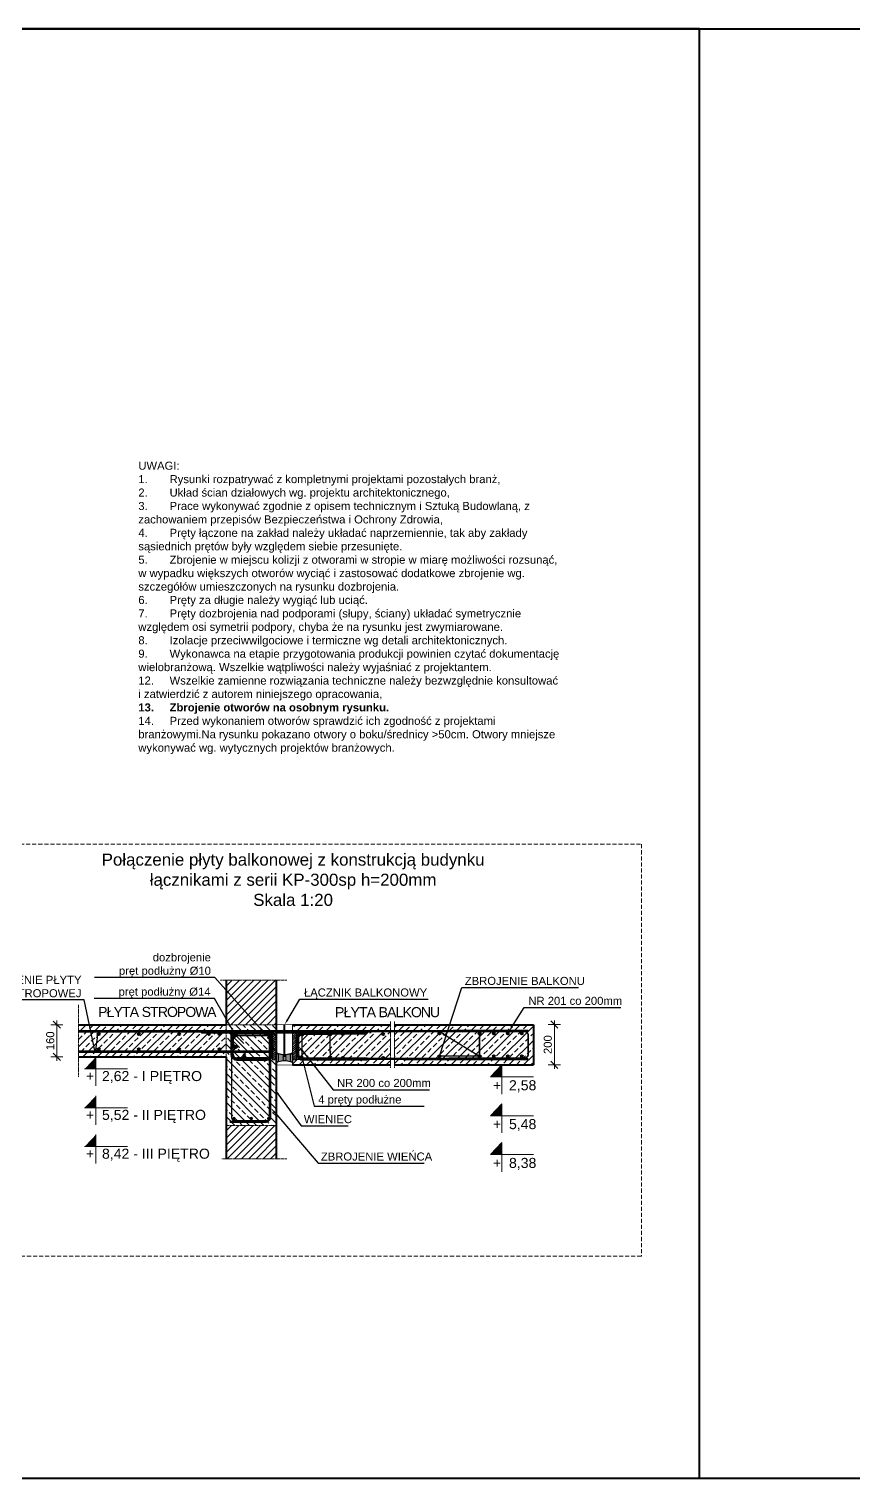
# Model space of a CAD drawing. Header units: millimetres. Extents: x 647 to 146539, y -131215 to 59.
# Drawn here: x 71259 to 81487, y -33172 to -15183 of the extents above; entities that cross this region are included whole.
import ezdxf
from ezdxf import colors
from ezdxf.entities.mleader import LeaderData, LeaderLine
from ezdxf.math import Vec2, Vec3

# ---------------------------------------------------------------- set-up
doc = ezdxf.new("R2010")
doc.units = ezdxf.units.MM
for name, pattern in [('ACANSTGL', [0.11811023622, 0.07874015748, -0.03937007874]), ('DASHED', [0.75, 0.5, -0.25]), ('DASHED2', [0.375, 0.25, -0.125])]:
    doc.linetypes.add(name, pattern=pattern)
doc.layers.get('Defpoints').update_dxf_attribs({"color": 2, "lineweight": 50})
for name, color, linetype, lineweight in [('e-cad_prety_widok', 1, 'Continuous', 40), ('G-Bloki', 221, 'Continuous', 5), ('G-Cienka', 4, 'Continuous', 9), ('G-Elementy konstrukcyjne', 1, 'Continuous', 40), ('G-Kreskowanie', 9, 'Continuous', 5), ('G-Opisy', 2, 'Continuous', 18), ('G-Przerywana', 8, 'DASHED', 15), ('G-Wymiary', 4, 'Continuous', 9)]:
    doc.layers.add(name, color=color, linetype=linetype, lineweight=lineweight)
doc.layers.add('G-Prety', color=1, linetype='Continuous')
doc.styles.add('Arial-GG', font='arial.ttf')
doc.styles.get("Standard").update_dxf_attribs({"font": 'arial.ttf'})
doc.dimstyles.new('W-1 do 50-20-GG mm', dxfattribs={"dimscale": 50, "dimtxt": 2, "dimasz": 1.8, "dimexe": 1.5, "dimexo": 0, "dimgap": 0.6, "dimtad": 1, "dimdec": 1, "dimlfac": 0.4, "dimrnd": 1, "dimtxsty": 'Arial-GG', "dimblk": 'OBLIQUE', "dimcen": 0, "dimdle": 1, "dimclrd": 4, "dimclre": 4, "dimclrt": 7, "dimadec": 1, "dimazin": 0, "dimtfac": 1, "dimtdec": 1, "dimtix": 1, "dimtmove": 0, "dimatfit": 2, "dimfxl": 1.5, "dimfxlon": 1, "dimlwd": -1, "dimlwe": -1, "dimarcsym": 0})
pattern_1 = [(45, (-2638995.118563291, -452853.74321623), (-89.80256121069152, 89.80256121069154), []), (45, (-2638905.316002231, -452853.74321623), (-89.80256121069152, 89.80256121069154), [63.5, -31.75])]
pattern_2 = [(45, (75596.8102732277, -31872.56408577399), (-8.838834764831843, 8.838834764831844), [])]

# ---------------------------------------------------------------- blocks, each defined once
blk = doc.blocks.new('wkladka stalowa')
h = blk.add_hatch()
h.set_pattern_fill('DOTS', color=256, scale=1.5, style=0)
h.set_pattern_definition([(0, (-1041.12400830874, 2574.682249581525), (1.190625, 2.38125), [0, -2.38125])])
h.paths.add_polyline_path([(0.9999908777226665, 42.00000444438592), (10.99999087772267, 42.00000444438592), (34.99999087772267, 36.50000444438592), (46.99999087772267, 36.50000444438592), (70.99999087772267, 42.00000444438592), (80.99999087772267, 42.00000444438592), (80.99999087772267, 2.000004444385922), (70.99999087772267, 2.000004444385922), (46.99999087772267, 7.500004444385922), (34.99999087772358, 7.500004444385922), (10.99999087772267, 2.000004444385922), (0.9999908777226665, 2.000004444385922)])
for p, q in [((10.99999087772267, 42.00000444438592), (10.99999087772267, 2.000004444385922)), ((34.99999087772267, 36.50000444438592), (34.99999087772267, 7.500004444385922)), ((46.99999087772267, 36.50000444438592), (46.99999087772267, 7.500004444385922)), ((70.99999087772267, 42.00000444438592), (70.99999087772267, 2.000004444385922))]:
    blk.add_line(p, q)
for points in [[(7.999990877722666, 1.000004444385922), (7.999990877722666, 4.444385922397487e-06), (-9.122277333517559e-06, 4.444385922397487e-06), (-9.122277333517559e-06, 44.00000444438592), (7.999990877722666, 44.00000444438592), (7.999990877722666, 43.00000444438592)], [(0.9999908777226665, 42.00000444438592), (0.9999908777226665, 43.00000444438592), (11.11310806035726, 43.00000444438592), (35.11310806035726, 37.50000444438592), (46.88687369508807, 37.50000444438592), (70.88687369508807, 43.00000444438592), (80.99999087772267, 43.00000444438592), (80.99999087772267, 42.00000444438592)], [(0.9999908777226665, 42.00000444438592), (10.99999087772267, 42.00000444438592), (34.99999087772267, 36.50000444438592), (46.99999087772267, 36.50000444438592), (70.99999087772267, 42.00000444438592), (80.99999087772267, 42.00000444438592), (80.99999087772267, 2.000004444385922), (70.99999087772267, 2.000004444385922), (46.99999087772267, 7.500004444385922), (34.99999087772358, 7.500004444385922), (10.99999087772267, 2.000004444385922), (0.9999908777226665, 2.000004444385922), (0.9999908777226665, 42.00000444438592)], [(80.99999087772267, 2.000004444385922), (80.99999087772267, 1.000004444385922), (70.88687369508807, 1.000004444385922), (46.88687369508807, 6.500004444385922), (35.11310806035817, 6.500004444385922), (11.11310806035726, 1.000004444385922), (0.9999908777226665, 1.000004444385922), (0.9999908777226665, 2.000004444385922)], [(73.99999087772267, 1.000004444385922), (73.99999087772267, 4.444385922397487e-06), (81.99999087772267, 4.444385922397487e-06), (81.99999087772267, 44.00000444438592), (73.99999087772267, 44.00000444438592), (73.99999087772267, 43.00000444438592)], [(81.99999087772267, 43.00000444438592), (81.99999087772267, 1.000004444385922)]]:
    blk.add_lwpolyline(points)
blk = doc.blocks.new('_Oblique')
at = {"color": 0, "linetype": 'ByBlock', "lineweight": -2}
blk.add_line((-0.5, -0.5), (0.5, 0.5), dxfattribs=at)
blk = doc.blocks.new('*D679')
at = {"layer": 'Defpoints', "color": 0, "ltscale": 2, "transparency": 16777216}
for p in [(71604.67406380312, -27544.09103547838), (71813.90697410512, -27544.09103547838, 0.1378675056707574), (71813.90697115655, -27944.09103547838, 0.1378675056707574)]:
    blk.add_point(p, dxfattribs=at)
at = {"layer": 'G-Wymiary', "color": 4, "ltscale": 2, "transparency": 16777216}
for p, q in [((71604.67406380312, -27994.09103547838), (71604.67406380312, -27494.09103547838)), ((71679.67404615752, -27544.09103547838), (71529.67406380312, -27544.09103547838)), ((71679.67404615752, -27944.09103547838), (71529.67406380312, -27944.09103547838))]:
    blk.add_line(p, q, dxfattribs=at)
at = {"layer": 'G-Wymiary', "color": 4, "ltscale": 2, "transparency": 16777216, "xscale": 90, "yscale": 90, "zscale": 90}
for p, rotation in [((71604.67406380312, -27544.09103547838), 90), ((71604.67406380312, -27944.09103547838), 270)]:
    blk.add_blockref('_Oblique', p, dxfattribs=dict(at, rotation=rotation))
at = {"layer": 'G-Wymiary', "color": 7, "ltscale": 2, "transparency": 16777216, "insert": (71523.61676503095, -27744.09103547837), "char_height": 100, "attachment_point": 5, "rotation": 90, "style": 'Arial-GG'}
blk.add_mtext('160', dxfattribs=at)
blk = doc.blocks.new('*D680')
at = {"layer": 'Defpoints', "color": 0, "ltscale": 2, "transparency": 16777216}
for p in [(75710.27275452852, -27541.88640045408, 0.1378675056707574), (77779.85590845202, -27541.88640045408), (75710.27275452852, -28041.88640045408, 0.1378675056707574)]:
    blk.add_point(p, dxfattribs=at)
at = {"layer": 'G-Wymiary', "color": 4, "ltscale": 2, "transparency": 16777216}
for p, q in [((77779.85590845202, -28091.88640045408), (77779.85590845202, -27491.88640045408)), ((77704.85590876198, -27541.88640045408), (77854.85590845202, -27541.88640045408)), ((77704.85590876198, -28041.88640045408), (77854.85590845202, -28041.88640045408))]:
    blk.add_line(p, q, dxfattribs=at)
at = {"layer": 'G-Wymiary', "color": 4, "ltscale": 2, "transparency": 16777216, "xscale": 90, "yscale": 90, "zscale": 90}
for p, rotation in [((77779.85590845202, -27541.88640045408), 90), ((77779.85590845202, -28041.88640045408), 270)]:
    blk.add_blockref('_Oblique', p, dxfattribs=dict(at, rotation=rotation))
at = {"layer": 'G-Wymiary', "color": 7, "ltscale": 2, "transparency": 16777216, "insert": (77698.79860967986, -27791.88640045406), "char_height": 100, "attachment_point": 5, "rotation": 90, "style": 'Arial-GG'}
blk.add_mtext('200', dxfattribs=at)

msp = doc.modelspace()

# ---------------------------------------------------------------- hatches: boundary and pattern name
at = {"layer": 'G-Kreskowanie', "ltscale": 2}
h = msp.add_hatch(dxfattribs=at)
h.set_pattern_fill('ANSI31', color=256, scale=20, style=0)
h.set_pattern_definition([(45, (-2638995.118563291, -452853.74321623), (-44.90128060534576, 44.90128060534577), [])])
h.paths.add_polyline_path([(73705.17637843029, -26990.23432595735), (73705.17637192593, -27113.99976784722), (74087.09929026147, -27544.09105417864), (74330.54563623057, -27544.09105417864), (74330.5456360797, -27544.09105417864), (74330.54563569599, -26990.2343325269), (73705.17637843029, -26990.2343325269)])
h.paths.add_polyline_path([(73705.17637192593, -27113.99976784722), (73705.17635317329, -27470.83626504089), (73746.67625189522, -27544.09105417864), (74087.09929026147, -27544.09105417864)])
h.paths.add_polyline_path([(74330.54563723267, -29207.6191835593), (74330.54563651276, -28169.09105417864), (74330.54563623057, -28794.09105417864), (73705.17640937348, -28794.09105417864), (73705.17635385781, -28169.09105417864), (73705.17632627623, -29207.6191835593)])
h = msp.add_hatch(dxfattribs=at)
h.set_pattern_fill('ANSI33', color=256, scale=20, style=0)
h.set_pattern_definition(pattern_1)
h.paths.add_polyline_path([(73705.17634932087, -27544.09104754669), (71872.0587506997, -27544.09104291965), (71872.0587506997, -27944.09104291965), (73705.17634932087, -27944.09104754669), (73705.17641103217, -27944.09104754669), (73705.1764132436, -27644.09105417864), (73405.54560929486, -27644.09105417864), (73405.545609293, -27619.09105417864), (73705.176413428, -27619.09105417864), (73705.17641398073, -27544.09105417864)])
h.paths.add_polyline_path([(73503.045609293, -27664.09105417864, -1), (73483.045609293, -27664.09105417864, -1)], flags=16)
h.paths.add_polyline_path([(74530.545609293, -27544.09105417864), (74530.545609293, -27619.09105417864), (75455.545609293, -27619.09105417864), (75455.545609293, -27644.09105417864), (75430.545609293, -27644.09105417864), (75430.545609293, -27654.09105417864), (74999.58860806371, -27654.09105417864, -0.3657741380124415), (75009.9964381861, -27666.41472348627, -2.153450718222579), (74995.4042683085, -27654.09105417864), (74660.545609293, -27654.09105417864, 0.414213562373095), (74600.545609293, -27714.09105417864), (74600.545609293, -27829.09105417864), (74600.545609293, -27851.59105417864), (74600.545609293, -27901.59105417864, 0.414213562373095), (74660.545609293, -27961.59105417864), (74697.06133090514, -27961.59105417864), (74689.27611072962, -27915.88541659385), (74726.81147167501, -27961.59105417864), (74931.44953174792, -27961.59105417864), (75430.545609293, -27961.59105417864), (75455.545609293, -27961.59105417864), (75455.545609293, -27981.59105417864), (75430.545609293, -27981.59105417864), (74986.21739808559, -27981.59105417864), (74965.79064093759, -28044.09105417864), (75746.02916350351, -28044.09105417864), (75746.02916350351, -27544.09105417864)])
h.paths.add_polyline_path([(74659.9964381861, -27945.33326744554, -1), (74634.9964381861, -27945.33326744554, -1)], flags=16)
h.paths.add_polyline_path([(75009.9964381861, -27947.08043650245, -1), (74984.9964381861, -27947.08043650245, -1)], flags=16)
h.paths.add_polyline_path([(74659.9964381861, -27670.60441894024, -1), (74634.9964381861, -27670.60441894024, -1)], flags=16)
h.paths.add_polyline_path([(74533.04560929253, -27981.59105417864), (74533.04560929253, -28009.09105417899), (74530.545609293, -28009.09105417899), (74530.545609293, -28044.09105417864), (74671.881726501, -28044.09105417864), (74656.42296984741, -27981.48475758508, -0.3991925715631428), (74580.545609293, -27901.59105417864), (74580.545609293, -27981.59105417864)])
h.paths.add_polyline_path([(74671.881726501, -28044.09105417864), (74711.11387887174, -28044.09105417864), (74700.4680091999, -27981.59105417864), (74660.545609293, -27981.59105417864, -0.01288967109875869), (74656.42296984741, -27981.48475758508)])
h.paths.add_polyline_path([(74711.11387887174, -28044.09105417864), (74794.56388563612, -28044.09105417864), (74743.23629930192, -27981.59105417864), (74700.4680091999, -27981.59105417864)])
h.paths.add_polyline_path([(74794.56388563612, -28044.09105417864), (74912.98982067169, -28044.09105417864), (74926.97445027479, -27981.59105417864), (74743.23629930192, -27981.59105417864)])
h.paths.add_polyline_path([(74912.98982067169, -28044.09105417864), (74965.79064093759, -28044.09105417864), (74986.21739808559, -27981.59105417864), (74926.97445027479, -27981.59105417864)])
h.paths.add_polyline_path([(73705.17635317329, -27470.83626504089), (73705.17634932366, -27544.09104760956), (73705.17641398073, -27544.09105417864), (73746.67625189522, -27544.09105417864)])
h = msp.add_hatch(dxfattribs=at)
h.set_pattern_fill('ANSI33', color=256, scale=20, angle=90, style=0)
h.set_pattern_definition([(135, (-2716399.648719781, -488174.8378077993), (-89.80256121069154, -89.80256121069152), []), (135, (-2716399.648719781, -488085.0352467393), (-89.80256121069154, -89.80256121069152), [63.5, -31.75])])
h.paths.add_polyline_path([(74330.54564217055, -28169.09105417864), (74330.54563623057, -28044.09105417864), (74330.54563798425, -28044.09105417864), (74330.54563877168, -28006.59105418062), (74330.54563623057, -28006.59105418062), (74328.04563623104, -28006.59105418062), (74328.04563623104, -27896.59105418062), (74330.54563623057, -27896.59105418062), (74330.54563623057, -27724.34105418004), (74330.54563623057, -27721.84105418004), (74330.54563623057, -27698.21802086859), (74330.54563623057, -27690.9954792318), (74312.12433304307, -27667.50797825479), (74312.12433304307, -27667.50797825573, 0.1989123673817974), (74255.5557905477, -27644.07652075016), (73780.54563623057, -27644.07652075016), (73780.54563623057, -27644.0910541833, -0.414213562373095), (73788.04563623057, -27651.5910541833, -2.414213562373095), (73780.54563623057, -27644.0910541833), (73780.54563623057, -27644.07652075016), (73705.1764132436, -27644.07652075016), (73705.17641103217, -27944.09105417864), (73705.17640937348, -27944.09105418027), (73705.17640937348, -28794.09105417864), (74330.54563623057, -28794.09105417864)])
h.paths.add_polyline_path([(73955.17635007804, -27656.93488508892, -1), (73930.17635007804, -27656.93488508892, -1)], flags=16)
h.paths.add_polyline_path([(74330.54563623057, -27572.84105418097), (74330.54563623057, -27544.09105417864), (73705.17641398073, -27544.09105417864), (73705.176413428, -27619.09105417864), (74330.54563623057, -27619.09105417864), (74330.54563623057, -27580.45217730883)])
at = {"layer": 'G-Kreskowanie', "ltscale": 0.8}
h = msp.add_hatch(color=256, dxfattribs=at)
edge = h.paths.add_edge_path()
edge.add_arc((73802.54563623057, -27706.63864044087), 15.0000000225, 0, 360)
at = {"layer": 'G-Kreskowanie'}
h = msp.add_hatch(color=1, dxfattribs=at)
h.dxf.hatch_style = 1
h.paths.add_polyline_path([(73837.72647040286, -27673.92042518347, 0.9999999999999999), (73802.72647040286, -27673.92042518347, 0.9999999999999999)])
h = msp.add_hatch(dxfattribs=at)
h.set_pattern_fill('ANSI31', color=256, scale=2.5, style=0)
h.set_pattern_definition([(45, (-7874616.691169774, -909328.5367200476), (-5.61266007566822, 5.612660075668221), [])])
edge = h.paths.add_edge_path()
edge.add_arc((74196.8040509759, -27667.6318509908), 12.50000000088619, 191.4591559045767, 466.9596132830214)
edge.add_arc((74196.8040509759, -27667.6318509908), 12.49999999996413, 106.9596132830214, 191.4591559045766)
at = {"layer": 'G-Kreskowanie', "ltscale": 0.8}
h = msp.add_hatch(color=256, dxfattribs=at)
edge = h.paths.add_edge_path()
edge.add_arc((74233.54563622964, -27706.63864044087), 15.000000045, 0, 360)
at = {"layer": 'G-Kreskowanie'}
h = msp.add_hatch(dxfattribs=at)
h.set_pattern_fill('ANSI31', color=256, scale=150, style=0)
h.set_pattern_definition([(45, (75596.8102732277, -32911.57706865608), (-13.25825214724777, 13.25825214724777), [])])
h.paths.add_polyline_path([(74580.545609293, -27981.59105417864), (74530.545609293, -27981.59105417864), (74530.545609293, -27631.59105417864), (74580.545609293, -27631.59105417864)])
h.paths.add_polyline_path([(74330.545609293, -27631.59105417864), (74330.545609293, -27981.59105417864), (74280.545609293, -27981.59105417864), (74280.545609293, -27631.59105417864)])
at = {"layer": 'G-Kreskowanie', "ltscale": 2}
h = msp.add_hatch(color=256, dxfattribs=at)
edge = h.paths.add_edge_path()
edge.add_line((75430.545609293, -27981.59105417864), (75430.545609293, -27961.59105417864))
edge.add_line((75430.545609293, -27961.59105417864), (74660.545609293, -27961.59105417864))
edge.add_arc((74660.5832698396, -27901.49740839177), 60.09365758827571, 182.4736575954921, 269.96409287454134, ccw=False)
edge.add_line((74600.545609293, -27904.09105417864), (74600.545609293, -27714.09105417864))
edge.add_arc((74660.54560929346, -27714.09105417887), 60.00000000046565, 90.00000000077819, 180, ccw=False)
edge.add_line((74660.545609293, -27654.09105417864), (75430.545609293, -27654.09105417864))
edge.add_line((75430.545609293, -27654.09105417864), (75430.545609293, -27634.09105417864))
edge.add_line((75430.545609293, -27634.09105417864), (74660.545609293, -27634.09105417864))
edge.add_arc((74660.545609293, -27714.09105417876), 80.00000000017462, 90, 179.9999999998332)
edge.add_line((74580.545609293, -27714.09105417864), (74580.545609293, -27904.09105417864))
edge.add_arc((74660.57368932986, -27901.52174575474), 80.06931334827252, 181.8388543340258, 269.9799065647017)
edge.add_line((74660.54560929393, -27981.59105417864), (75430.54560929253, -27981.59105417864))
at = {"layer": 'G-Kreskowanie'}
h = msp.add_hatch(dxfattribs=at)
h.set_pattern_fill('ANSI31', color=256, scale=100, style=0)
h.set_pattern_definition(pattern_2)
edge = h.paths.add_edge_path()
edge.add_arc((74647.4964381889, -27670.60441893978), 12.50000000088619, 191.4591559045767, 466.9596132830214)
edge.add_arc((74647.4964381889, -27670.60441893978), 12.49999999996413, 106.9596132830214, 191.4591559045766)
h = msp.add_hatch(dxfattribs=at)
h.set_pattern_fill('ANSI31', color=256, scale=100, style=0)
h.set_pattern_definition(pattern_2)
edge = h.paths.add_edge_path()
edge.add_arc((74997.4964381889, -27666.41472348627), 12.50000000088619, 191.4591559045767, 466.9596132830214)
edge.add_arc((74997.4964381889, -27666.41472348627), 12.49999999996413, 106.9596132830214, 191.4591559045766)
at = {"layer": 'G-Kreskowanie', "ltscale": 2}
h = msp.add_hatch(dxfattribs=at)
h.set_pattern_fill('ANSI33', color=256, scale=20, style=0)
h.set_pattern_definition(pattern_1)
h.paths.add_polyline_path([(75796.02916350351, -28044.09105417864), (77518.97739862041, -28044.09105417864), (77518.97739862041, -27544.09105417864), (75796.02916350351, -27544.09105417864)])
at = {"layer": 'G-Kreskowanie', "ltscale": 0.8}
for points in [[(72090.70715297661, -27944.09106817386), (72090.70712960693, -27944.09106817386), (71949.60715297605, -28093.24104347136), (72090.70715297661, -28093.24104347136)], [(77128.53063594452, -28044.09107888104), (77128.53061257485, -28044.09107888104), (76987.43063594397, -28193.24105417855), (77128.53063594452, -28193.24105417855)], [(72090.70715297661, -28426.18354568757), (72090.70712960693, -28426.18354568757), (71949.60715297605, -28575.33352098507), (72090.70715297661, -28575.33352098507)], [(77128.53063594452, -28526.18355639475), (77128.53061257485, -28526.18355639475), (76987.43063594397, -28675.33353169226), (77128.53063594452, -28675.33353169226)], [(72090.70715297661, -28908.27602320128), (72090.70712960693, -28908.27602320128), (71949.60715297605, -29057.42599849878), (72090.70715297661, -29057.42599849878)], [(77128.53063594452, -29008.27603390846), (77128.53061257485, -29008.27603390846), (76987.43063594397, -29157.42600920597), (77128.53063594452, -29157.42600920597)]]:
    msp.add_hatch(color=256, dxfattribs=at).paths.add_polyline_path(points)
at = {"layer": 'G-Kreskowanie', "ltscale": 2}
h = msp.add_hatch(dxfattribs=at)
h.set_pattern_fill('ANSI31', color=256, scale=100, style=0)
h.set_pattern_definition(pattern_2)
edge = h.paths.add_edge_path()
edge.add_arc((74647.4964381889, -27945.33326744601), 12.50000000088619, -106.95961328302138, 168.5408440954233, ccw=False)
edge.add_arc((74647.4964381889, -27945.33326744601), 12.49999999996413, 168.5408440954233, 253.04038671697862, ccw=False)
at = {"layer": 'G-Kreskowanie'}
h = msp.add_hatch(dxfattribs=at)
h.set_pattern_fill('ANSI31', color=256, scale=100, style=0)
h.set_pattern_definition(pattern_2)
edge = h.paths.add_edge_path()
edge.add_arc((74997.4964381889, -27947.08043650245), 12.50000000088619, -106.95961328302138, 168.5408440954233, ccw=False)
edge.add_arc((74997.4964381889, -27947.08043650245), 12.49999999996413, 168.5408440954233, 253.04038671697862, ccw=False)
at = {"layer": 'G-Kreskowanie', "ltscale": 0.8}
h = msp.add_hatch(color=256, dxfattribs=at)
edge = h.paths.add_edge_path()
edge.add_arc((73802.54563623057, -28709.04071630722), 15.0000000225, 0, 360)
h = msp.add_hatch(color=256, dxfattribs=at)
edge = h.paths.add_edge_path()
edge.add_arc((74018.04563623057, -28709.04071630722), 15.0000000225, 0, 360)
h = msp.add_hatch(color=256, dxfattribs=at)
edge = h.paths.add_edge_path()
edge.add_arc((74233.54563622964, -28709.04071630722), 15.000000045, 0, 360)

# ---------------------------------------------------------------- linework, layer by layer
at = {"color": 1}
msp.add_line((74280.545609293, -27851.59105417864), (74280.545609293, -27686.59105417864), dxfattribs=at)
at = {"layer": 'e-cad_prety_widok', "color": 1}
for p, q in [((73768.045609293, -27681.59105417864), (73768.045609293, -27911.59105417864)), ((73788.045609293, -27681.59105417864), (73788.045609293, -27832.64203750375)), ((73808.78737657187, -27654.09105417864), (74200.545609293, -27654.09105417864)), ((74660.545609293, -27634.09105417864), (75430.545609293, -27634.09105417864)), ((73788.045609293, -27911.59105417864), (73788.045609293, -27881.51485690228)), ((73803.045609293, -27820.969275914), (73835.52156193597, -27802.219275914)), ((73845.52156193597, -27819.53978398964), (73813.05051578158, -27838.28695122698)), ((73835.52156193597, -27802.219275914), (73845.52156193597, -27819.53978398964)), ((74260.545609293, -27714.09105417864), (74260.545609293, -27911.59105417864)), ((74280.545609293, -27911.59105417864), (74280.545609293, -27714.09105417864)), ((74580.545609293, -27829.09105417864), (74580.545609293, -27714.09105417864)), ((74580.545609293, -27901.59105417864), (74580.545609293, -27714.09105417864)), ((74210.545609293, -27961.59105417864), (73838.045609293, -27961.59105417864)), ((73838.045609293, -27981.59105417864), (74210.545609293, -27981.59105417864)), ((73930.09687948176, -27904.11510153707), (73911.34687948176, -27936.59105417864)), ((73928.66738755764, -27946.59105417864), (73947.41738755764, -27914.11510153707)), ((73947.41738755764, -27914.11510153707), (73930.09687948176, -27904.11510153707)), ((75455.545609293, -27961.59105417864), (75455.545609293, -27981.59105417864))]:
    msp.add_line(p, q, dxfattribs=at)
at = {"layer": 'e-cad_prety_widok', "ltscale": 2}
for p, q in [((74660.545609293, -27634.09105417864), (75430.545609293, -27634.09105417864)), ((74660.545609293, -27654.09105417864), (75430.545609293, -27654.09105417864)), ((75430.545609293, -27654.09105417864), (74660.545609293, -27654.09105417864)), ((75265.74161622622, -27629.06247759969), (75265.74161622622, -27649.06247759969)), ((75265.74161622622, -27629.06247759969), (75265.74161622622, -27649.06247759969)), ((75430.545609293, -27634.09105417864), (75430.545609293, -27654.09105417864)), ((75498.51972896555, -27649.06247759969), (75498.51972896555, -27624.06247759969)), ((74600.545609293, -27829.09105417864), (74600.545609293, -27714.09105417864)), ((74600.545609293, -27714.09105417864), (74600.545609293, -27901.59105417864)), ((74600.545609293, -27714.09105417864), (74600.545609293, -27901.59105417864)), ((74660.545609293, -27961.59105417864), (75455.545609293, -27961.59105417864)), ((74660.545609293, -27961.59105417864), (75430.545609293, -27961.59105417864)), ((75455.545609293, -27981.59105417864), (74660.545609293, -27981.59105417864)), ((75430.545609293, -27981.59105417864), (74660.545609293, -27981.59105417864)), ((75265.74161622622, -27966.56247760668), (75265.74161622622, -27986.56247760668)), ((75288.51972896555, -27986.56247760668), (75288.51972896555, -27966.56247760668))]:
    msp.add_line(p, q, dxfattribs=at)
at = {"layer": 'e-cad_prety_widok', "linetype": 'ACANSTGL', "ltscale": 15}
msp.add_line((74580.545609293, -27901.59105417864), (74580.545609293, -27714.09105417864), dxfattribs=at)
at = {"layer": 'e-cad_prety_widok', "color": 1}
for points in [[(74280.545609293, -27644.09105417864), (74200.545609293, -27644.09105417864), (73405.54560929486, -27644.09105417864), (73405.545609293, -27619.09105417864), (74330.545609293, -27619.09105417864)], [(74280.545609293, -27654.09105417864), (74253.46063551442, -27654.09105417864)], [(74330.54563630275, -27619.09105417864), (75455.545609293, -27619.09105417864), (75455.545609293, -27644.09105417864), (75455.545609293, -27644.09105417864)], [(74621.81577582979, -27644.09105417864), (74330.54563632696, -27644.09105417864)], [(75455.545609293, -27644.09105417864), (75430.545609293, -27644.09105417864)]]:
    msp.add_lwpolyline(points, dxfattribs=at)
at = {"layer": 'e-cad_prety_widok', "ltscale": 2}
msp.add_lwpolyline([(76466.47714862037, -27959.09104291965, 20, 20, 0), (77406.47764861952, -27959.09054291957, 20, 20, 0.41421356), (77456.47764861952, -27909.09104291965, 20, 20, 0), (77456.47714862037, -27679.09104291965, 20, 20, 0.41421356), (77406.47764861952, -27629.09054291957, 20, 20, 0), (76466.47764861952, -27629.09079291961, 0, 0, 0)], format="xyseb", dxfattribs=at)
for points in [[(74600.545609293, -27714.09105417864), (74600.545609293, -27851.59105417864)], [(75430.545609293, -27981.59105417864), (75430.545609293, -27961.59105417864)]]:
    msp.add_lwpolyline(points, dxfattribs=at)
for centre in [(72124.05233410555, -27660.66644777647), (72624.05233410555, -27660.66644777647), (73124.05233410555, -27660.66644777647), (73624.05233410555, -27660.66644777647), (74647.4964381861, -27670.60441894024), (74997.4964381861, -27666.41472348627), (75155.87483470929, -27661.90626118365), (75655.87483470929, -27661.90626118365), (76352.3663304797, -27653.8796558749), (76852.3663304797, -27653.8796558749), (77027.3663304797, -27653.8796558749), (77202.3663304797, -27653.8796558749), (77377.3663304797, -27653.8796558749), (72124.05233410555, -27847.86852017381), (72624.05233410555, -27847.86852017381), (73124.05233410555, -27847.86852017381), (73624.05233410555, -27847.86852017381), (74997.4964381861, -27947.08043650245), (75155.87483470929, -27954.41111163851), (75655.87483470929, -27954.41111163851), (76352.3663304797, -27935.88867641681), (76852.3663304797, -27935.88867641681), (77027.3663304797, -27935.88867641681), (77202.3663304797, -27935.88867641681), (77377.3663304797, -27935.88867641681)]:
    msp.add_circle(centre, 12.5, dxfattribs=at)
at = {"layer": 'e-cad_prety_widok', "color": 1}
for centre, radius in [((73493.045609293, -27664.09105417864), 10), ((73820.22647040286, -27673.92042518347), 17.5)]:
    msp.add_circle(centre, radius, dxfattribs=at)
at = {"layer": 'e-cad_prety_widok', "linetype": 'ACANSTGL', "ltscale": 15}
msp.add_circle((74196.80405097497, -27667.6318509908), 12.5, dxfattribs=at)
msp.add_circle((74196.80405097497, -27667.6318509908), 12.5, dxfattribs=at)
at = {"layer": 'e-cad_prety_widok', "color": 1}
for centre, radius, start, end in [((73838.045609293, -27681.59105417864), 70.00000000012423, 156.8676035949996, 180), ((73838.045609293, -27681.59105417864), 50.00000000000712, 146.6329870375978, 180), ((74200.545609293, -27714.09105417864), 60, 0, 90), ((74200.545609293, -27714.09105417864), 80, 0, 48.59037786788178), ((73838.70856794012, -27882.27202449493), 70.92158336920218, 120.1841864146243, 175.1054192075625), ((73838.064159024, -27881.60185093745), 50.01862538242381, 120.0057281563846, 180.0996507493219), ((73838.045609293, -27911.59105417864), 70, 180, 270), ((73838.045609293, -27911.59105417864), 50, 180, 270), ((73868.045609293, -27911.59105417864), 50.00000000019408, 270, 330.0000000015581), ((73868.045609293, -27911.59105417934), 69.99999999989103, 314.4153086054721, 330.0000000015581), ((74210.545609293, -27911.59105417864), 70, 270, 0), ((74210.545609293, -27911.59105417864), 50, 270, 0)]:
    msp.add_arc(centre, radius, start, end, dxfattribs=at)
at = {"layer": 'e-cad_prety_widok', "ltscale": 2}
for centre, radius, start, end in [((74660.545609293, -27714.09105417864), 80, 90, 180), ((74660.545609293, -27714.09105417864), 80, 90, 180), ((74660.545609293, -27714.09105417864), 60, 90, 180), ((74660.545609293, -27714.09105417864), 59.99999999992724, 90, 180), ((74660.545609293, -27901.59105417864), 80, 180, 270), ((74660.545609293, -27901.59105417864), 80, 180, 270), ((74660.545609293, -27901.59105417864), 60, 180, 270), ((74660.545609293, -27901.59105417864), 60, 180, 270)]:
    msp.add_arc(centre, radius, start, end, dxfattribs=at)
at = {"layer": 'G-Cienka', "ltscale": 0.8}
msp.add_lwpolyline([(73927.9504881729, -27779.01048379471, 15, 15, 0), (73839.56214052388, -27690.62213614616, 15, 15, 0.66817864), (73775.54563623057, -27717.13864044063, 15, 15, 0), (73775.54563623057, -28698.54071630722, 15, 15, 0.41421356), (73813.04563623057, -28736.04071630722, 15, 15, 0), (74223.04563623057, -28736.04071630722, 15, 15, 0.41421356), (74260.54563623057, -28698.54071630722, 15, 15, 0), (74260.54563623057, -27717.13864044063, 15, 15, 0.41421356), (74223.04563623057, -27679.63864044063, 15, 15, 0), (73813.04563623057, -27679.63864044063, 15, 15, 0.66817864), (73786.5291319354, -27743.65514473534, 15, 15, 0), (73874.91747958348, -27832.04349238389, 0, 0, 0)], format="xyseb", dxfattribs=at)
at = {"layer": 'G-Cienka'}
for points in [[(74330.545609293, -27981.59105417864), (74280.545609293, -27981.59105417864), (74280.545609293, -27631.59105417864), (74330.545609293, -27631.59105417864)], [(74530.545609293, -27631.59105417864), (74580.545609293, -27631.59105417864), (74580.545609293, -27981.59105417864), (74530.545609293, -27981.59105417864)]]:
    msp.add_lwpolyline(points, dxfattribs=at)
at = {"layer": 'G-Cienka', "ltscale": 0.8}
for centre, radius in [((73802.54563623057, -27706.63864044087), 15.0000000225), ((74233.54563622964, -27706.63864044087), 15.000000045), ((73802.54563623057, -28709.04071630722), 15.0000000225), ((74018.04563623057, -28709.04071630722), 15.0000000225), ((74233.54563622964, -28709.04071630722), 15.000000045)]:
    msp.add_circle(centre, radius, dxfattribs=at)
at = {"layer": 'G-Elementy konstrukcyjne', "ltscale": 200}
for p, q in [((57939.14716520342, -15183.37741525027), (103895.1057835118, -15183.37741525027)), ((79582.6529806796, -33171.91837904449), (103895.1057835118, -33171.91837904449))]:
    msp.add_line(p, q, dxfattribs=at)
at = {"layer": 'G-Elementy konstrukcyjne', "ltscale": 2}
for p, q in [((73705.17637843029, -26990.23432595735), (73705.17634932366, -27544.09104760956)), ((74330.54563723267, -29207.6191835593), (74330.54563569599, -26990.2343325269)), ((71872.0587506997, -27544.09104291965), (73705.17634932087, -27544.09104754669)), ((74430.545609293, -27944.66452822821), (74430.545609293, -27544.09105417864)), ((74530.545609293, -27544.09105417864), (75746.02916350351, -27544.09105417864)), ((75796.02916350351, -27544.09105417864), (77518.97739862041, -27544.09105417864)), ((77518.97739862041, -27544.09105417864), (77518.97739862041, -28044.09105417864)), ((71872.0587506997, -27944.09104291965), (73705.17634932087, -27944.09104754669)), ((73705.17635983364, -27944.09104754669), (73705.17632627623, -29207.6191835593)), ((74530.545609293, -28044.09105417864), (75746.02916350351, -28044.09105417864)), ((75796.02916350351, -28044.09105417864), (77518.97739862041, -28044.09105417864))]:
    msp.add_line(p, q, dxfattribs=at)
at = {"layer": 'G-Elementy konstrukcyjne', "ltscale": 200}
msp.add_lwpolyline([(57939.14716520342, -33171.91837904449), (79582.6529806796, -33171.91837904449), (79582.6529806796, -15183.37741525027), (57939.14716520342, -15183.37741525027)], close=True, dxfattribs=at)
at = {"layer": 'G-Elementy konstrukcyjne', "ltscale": 2, "const_width": 10}
msp.add_lwpolyline([(74530.545609293, -28044.09105417864), (74330.545609293, -28044.09105417864), (74330.545609293, -27544.09105417864), (74530.545609293, -27544.09105417864)], close=True, dxfattribs=at)
at = {"layer": 'G-Opisy'}
for p, q in [((72090.70715297661, -28304.91604347164), (72090.70715297661, -27944.09104347146)), ((77128.53063594452, -28044.09105417864), (76987.43063594397, -28193.24105417855)), ((77128.53063594452, -28404.91605417883), (77128.53063594452, -28044.09105417864)), ((71949.60715297605, -28093.24104347136), (72483.05597157865, -28093.24104347136)), ((76987.43063594397, -28193.24105417855), (77520.87945454656, -28193.24105417855)), ((71949.60715297605, -28575.33352098507), (72483.05597157865, -28575.33352098507)), ((72090.70715297661, -28787.00852098535), (72090.70715297661, -28426.18352098517)), ((77128.53063594452, -28526.18353169235), (76987.43063594397, -28675.33353169226)), ((77128.53063594452, -28887.00853169254), (77128.53063594452, -28526.18353169235)), ((76987.43063594397, -28675.33353169226), (77520.87945454656, -28675.33353169226)), ((72090.70715297661, -29269.10099849906), (72090.70715297661, -28908.27599849888)), ((71949.60715297605, -29057.42599849878), (72483.05597157865, -29057.42599849878)), ((77128.53063594452, -29008.27600920606), (76987.43063594397, -29157.42600920597)), ((77128.53063594452, -29369.10100920625), (77128.53063594452, -29008.27600920606)), ((76987.43063594397, -29157.42600920597), (77520.87945454656, -29157.42600920597))]:
    msp.add_line(p, q, dxfattribs=at)
at = {"layer": 'G-Prety', "linetype": 'DASHED2', "ltscale": 100, "const_width": 30}
msp.add_lwpolyline([(73749.29538621283, -28751.56218798003), (74186.79588621198, -28751.56268798034, 0.41421356), (74249.29588621198, -28689.06218798003), (74249.29538621283, -27689.06218798003, 0.41421356), (74186.79588621198, -27626.56268798034), (71872.0587506997, -27626.5624724099)], format="xyb", dxfattribs=at)
for points in [[(74593.66478367518, -27626.17112076141), (77456.0965730026, -27621.59095129031)], [(71872.0587506997, -27878.93996383213), (74268.04563621241, -27878.93996383213)], [(74593.66478367518, -27967.54454025287), (77456.0965730026, -27972.12470972396)]]:
    msp.add_lwpolyline(points, dxfattribs=at)
at = {"layer": 'G-Przerywana', "ltscale": 100}
msp.add_lwpolyline([(70475.15530886869, -25304.72621833985), (78859.31907797135, -25304.72621833985), (78859.31907797135, -30417.46543625764), (70475.15530886869, -30417.46543625764)], close=True, dxfattribs=at)
at = {"layer": 'G-Przerywana', "ltscale": 20}
for points in [[(74457.63675011178, -26990.2343325269), (73630.14092860506, -26990.2343325269)], [(71872.0587506997, -27296.4632555096), (71872.0587506997, -28192.03985591266)], [(75746.02916350351, -27506.59105417864), (75746.02916350351, -28081.59105417864)], [(75796.02916350351, -27506.59105417864), (75796.02916350351, -28081.59105417864)], [(74457.63675011178, -29207.6191835593), (73652.03123880034, -29207.6191835593)]]:
    msp.add_lwpolyline(points, dxfattribs=at)
msp.add_lwpolyline([(74330.54563623057, -27544.09105417864), (73705.17641398073, -27544.09105417864), (73705.17640937348, -28794.09105417864), (74330.54563623057, -28794.09105417864)], close=True, dxfattribs=at)
at = {"layer": 'G-Przerywana', "linetype": 'ACANSTGL', "ltscale": 15}
for centre in [(74647.4964381861, -27670.60441894024), (74997.4964381861, -27666.41472348627), (74647.4964381861, -27945.33326744554), (74647.4964381861, -27945.33326744554), (74997.4964381861, -27947.08043650245)]:
    msp.add_circle(centre, 12.5, dxfattribs=at)

# ---------------------------------------------------------------- block references
at = {"layer": 'G-Bloki', "xscale": -2.5, "yscale": 2.5, "zscale": 2.5}
msp.add_blockref('wkladka stalowa', (74533.04558648677, -28009.09106529002), dxfattribs=at)

# ---------------------------------------------------------------- texts
at = {"layer": 'G-Opisy', "insert": (72616.34283041344, -22370.11753781697), "char_height": 100, "width": 5238.713207751513, "attachment_point": 4, "style": 'Arial-GG'}
msp.add_mtext('UWAGI:\\P1.       Rysunki rozpatrywać z kompletnymi projektami pozostałych branż,\\P2.       Układ ścian działowych wg. projektu architektonicznego,\\P3.       Prace wykonywać zgodnie z opisem technicznym i Sztuką Budowlaną, z zachowaniem przepisów Bezpieczeństwa i Ochrony Zdrowia,\\P4.       Pręty łączone na zakład należy układać naprzemiennie, tak aby zakłady sąsiednich prętów były względem siebie przesunięte.\\P5.       Zbrojenie w miejscu kolizji z otworami w stropie w miarę możliwości rozsunąć, w wypadku większych otworów wyciąć i zastosować dodatkowe zbrojenie wg. szczegółów umieszczonych na rysunku dozbrojenia.\\P6.       Pręty za długie należy wygiąć lub uciąć.\\P7.       Pręty dozbrojenia nad podporami (słupy, ściany) układać symetrycznie względem osi symetrii podpory, chyba że na rysunku jest zwymiarowane. \\P8.       Izolacje przeciwwilgociowe i termiczne wg detali architektonicznych.\\P9.       Wykonawca na etapie przygotowania produkcji powinien czytać dokumentację wielobranżową. Wszelkie wątpliwości należy wyjaśniać z projektantem.\\P12.     Wszelkie zamienne rozwiązania techniczne należy bezwzględnie konsultować i zatwierdzić z autorem niniejszego opracowania,\\P{\\fArial|b1|i0|c238|p34;13.     Zbrojenie otworów na osobnym rysunku.}\\P14.     Przed wykonaniem otworów sprawdzić ich zgodność z projektami branżowymi.Na rysunku pokazano otwory o boku/średnicy >50cm. Otwory mniejsze wykonywać wg. wytycznych projektów branżowych.', dxfattribs=at)
at = {"layer": 'G-Opisy', "insert": (74537.43395911013, -25745.66426523296, 0.2757350113415147), "char_height": 150, "width": 4826.128434938389, "attachment_point": 5}
msp.add_mtext('Połączenie płyty balkonowej z konstrukcją budynku \\Płącznikami z serii KP-300sp h=200mm\\PSkala 1:20', dxfattribs=at)
at = {"layer": 'G-Opisy', "color": 3, "char_height": 125, "attachment_point": 1, "style": 'Arial-GG'}
for s, insert, width in [('\\T0.9;\\Q0;\\W1;PŁYTA STROPOWA', (72116.39297997062, -27323.50695656494, -0.1378675056707574), 1796.733905244619), ('\\T0.9;\\Q0;\\W1;PŁYTA BALKONU', (75056.92677483983, -27326.13806556257, -0.1378675056707574), 1409.161674668561)]:
    msp.add_mtext(s, dxfattribs=dict(at, insert=insert, width=width))
at = {"layer": 'G-Opisy', "char_height": 125, "attachment_point": 7, "style": 'Arial-GG'}
for s, insert in [('+  2,62 - I PIĘTRO', (71966.25738775726, -28282.00416847142)), ('+  2,58', (77017.90320617655, -28382.0041791786)), ('+  5,52 - II PIĘTRO', (71966.25738775726, -28764.09664598513)), ('+  5,48', (77017.90320617655, -28864.09665669231)), ('+  8,42 - III PIĘTRO', (71966.25738775726, -29246.18912349884)), ('+  8,38', (77017.90320617655, -29346.18913420602))]:
    msp.add_mtext(s, dxfattribs=dict(at, insert=insert))

# ---------------------------------------------------------------- dimensions: what is measured, and where the dimension line sits
at = {"layer": 'G-Wymiary', "ltscale": 2}
for base, p1, p2, picture, middle in [((71604.67406380312, -27544.09103547838, -0.1378675056707574), (71813.90697115655, -27944.09103547838), (71813.90697410512, -27544.09103547838), '*D679', (71523.61676503095, -27744.09103547837, -0.1378675056707574)), ((77779.85590845202, -27541.88640045408, -0.1378675056707574), (75710.27275452852, -28041.88640045408), (75710.27275452852, -27541.88640045408), '*D680', (77698.79860967986, -27791.88640045406, -0.1378675056707574))]:
    dim = msp.add_linear_dim(base=base, p1=p1, p2=p2, angle=90, dimstyle='W-1 do 50-20-GG mm', dxfattribs=at)
    dim.commit()
    dim.dimension.update_dxf_attribs({"geometry": picture, "text_midpoint": middle})

# ---------------------------------------------------------------- leaders
at = {"layer": 'G-Opisy', "ltscale": 50}
ml = msp.add_multileader_mtext('Standard', dxfattribs=at)
ml.set_content('dozbrojenie\\Ppręt podłużny %%C10 ', color=2, style='Arial-GG')
ml.set_leader_properties(color=4)
ml.build(insert=Vec2(0, 0))
ml.multileader.update_dxf_attribs({"text_left_attachment_type": 5, "text_right_attachment_type": 5, "dogleg_length": 10, "arrow_head_size": 75, "scale": 2.5})
ctx = ml.context
ctx.base_point, ctx.scale, ctx.char_height, ctx.arrow_head_size, ctx.landing_gap_size, ctx.plane_origin = Vec3(72366.55406438203, -26957.57477028561), 2.5, 100, 75, 25, Vec3(72977.71734775552, -25254.4962854398)
ctx.left_attachment, ctx.right_attachment, ctx.text_align_type = 5, 5, 2
notes = []
notes.append((ctx, [(0, (1, 1, 0), (73567.27029903415, -26957.57477028561), (-1, 0), 25, [(0, [(74197.80405097497, -27667.6318509908)], 0, [])])]))
ctx.mtext.insert, ctx.mtext.defined_height, ctx.mtext.alignment, ctx.mtext.line_spacing_style, ctx.mtext.flow_direction = Vec3(73517.27029903415, -26657.57477028561), 80, 3, 2, 5
ml = msp.add_multileader_mtext('Standard', dxfattribs=at)
ml.set_content('ZBROJENIE PŁYTY\\PSTROPOWEJ', color=2, style='Arial-GG')
ml.set_leader_properties(color=4)
ml.build(insert=Vec2(0, 0))
ml.multileader.update_dxf_attribs({"text_left_attachment_type": 5, "text_right_attachment_type": 5, "dogleg_length": 10, "arrow_head_size": 75, "scale": 2.5})
ctx = ml.context
ctx.base_point, ctx.scale, ctx.char_height, ctx.arrow_head_size, ctx.landing_gap_size, ctx.plane_origin = Vec3(70624.13073560277, -27237.30305728897), 2.5, 100, 75, 25, Vec3(71951.72342640297, -25790.48779585769)
ctx.left_attachment, ctx.right_attachment, ctx.text_align_type = 5, 5, 2
notes.append((ctx, [(1, (1, 1, 0), (71945.5904900366, -27237.30305728897), (-1, 0), 10, [(1, [(72112.62117988891, -27634.01921169831), (72081.86290162797, -27885.40487035001)], 0, [])])]))
ctx.mtext.insert, ctx.mtext.defined_height, ctx.mtext.alignment, ctx.mtext.line_spacing_style, ctx.mtext.flow_direction = Vec3(71910.5904900366, -26937.30305728897), 80, 3, 2, 5
ml = msp.add_multileader_mtext('Standard', dxfattribs=at)
ml.set_content('ZBROJENIE BALKONU', color=2, style='Arial-GG')
ml.set_leader_properties(color=4)
ml.build(insert=Vec2(0, 0))
ml.multileader.update_dxf_attribs({"text_left_attachment_type": 5, "text_right_attachment_type": 5, "dogleg_length": 10, "arrow_head_size": 75, "scale": 2.5})
ctx = ml.context
ctx.base_point, ctx.scale, ctx.char_height, ctx.arrow_head_size, ctx.landing_gap_size, ctx.plane_origin = Vec3(76643.32845430072, -27084.28554132614), 2.5, 100, 75, 25, Vec3(76725.69022832341, -25637.47027989498)
ctx.left_attachment, ctx.right_attachment = 5, 5
notes.append((ctx, [(0, (1, 1, 0), (76633.32845430072, -27084.28554132614), (1, 0), 10, [(4, [(76344.98635464344, -27623.36883578704), (76852.3663304797, -27935.88867641681), (76852.3663304797, -27653.8796558749), (76852.3663304797, -27935.88867641681), (76352.3663304797, -27935.88867641681)], 0, [])])]))
ctx.mtext.insert, ctx.mtext.defined_height, ctx.mtext.line_spacing_style, ctx.mtext.flow_direction = Vec3(76668.32845430072, -26950.95220799277), 80, 2, 5
ml = msp.add_multileader_mtext('Standard', dxfattribs=at)
ml.set_content('pręt podłużny %%C14 ', color=2, style='Arial-GG')
ml.set_leader_properties(color=4)
ml.build(insert=Vec2(0, 0))
ml.multileader.update_dxf_attribs({"text_left_attachment_type": 5, "text_right_attachment_type": 5, "dogleg_length": 10, "arrow_head_size": 75, "scale": 2.5})
ctx = ml.context
ctx.base_point, ctx.scale, ctx.char_height, ctx.arrow_head_size, ctx.landing_gap_size, ctx.plane_origin = Vec3(72361.90362603939, -27217.312814955), 2.5, 100, 75, 25, Vec3(72882.45861660918, -25610.00670994246)
ctx.left_attachment, ctx.right_attachment, ctx.text_align_type = 5, 5, 2
notes.append((ctx, [(0, (1, 1, 0), (73562.5516478675, -27217.312814955), (-1, 0), 25, [(0, [(73821.22647040286, -27673.92042518347)], 0, [])])]))
ctx.mtext.insert, ctx.mtext.defined_height, ctx.mtext.alignment, ctx.mtext.line_spacing_style, ctx.mtext.flow_direction = Vec3(73512.5516478675, -27083.97948162163), 80, 3, 2, 5
ml = msp.add_multileader_mtext('Standard', dxfattribs=at)
ml.set_content('ŁĄCZNIK BALKONOWY', color=2, style='Arial-GG')
ml.set_leader_properties(color=4)
ml.build(insert=Vec2(0, 0))
ml.multileader.update_dxf_attribs({"text_left_attachment_type": 5, "text_right_attachment_type": 5, "dogleg_length": 10, "arrow_head_size": 75, "scale": 2.5})
ctx = ml.context
ctx.base_point, ctx.scale, ctx.char_height, ctx.arrow_head_size, ctx.landing_gap_size, ctx.plane_origin = Vec3(74647.14837225196, -27227.91262057061), 2.5, 100, 75, 25, Vec3(75697.10115566147, -25196.01665619759)
ctx.left_attachment, ctx.right_attachment = 5, 5
notes.append((ctx, [(0, (1, 1, 0), (74622.14837225196, -27227.91262057061), (1, 0), 25, [(0, [(74431.545609293, -27544.09105417864)], 0, [])])]))
ctx.mtext.insert, ctx.mtext.defined_height, ctx.mtext.line_spacing_style, ctx.mtext.flow_direction = Vec3(74672.14837225196, -27094.57928723724), 80, 2, 5
ml = msp.add_multileader_mtext('Standard', dxfattribs=at)
ml.set_content('NR 201 co 200mm', color=2, style='Arial-GG')
ml.set_leader_properties(color=4)
ml.build(insert=Vec2(0, 0))
ml.multileader.update_dxf_attribs({"text_left_attachment_type": 5, "text_right_attachment_type": 5, "dogleg_length": 10, "arrow_head_size": 75, "scale": 2.5})
ctx = ml.context
ctx.base_point, ctx.scale, ctx.char_height, ctx.arrow_head_size, ctx.landing_gap_size, ctx.plane_origin = Vec3(77431.89260118031, -27331.21217141857), 2.5, 100, 75, 25, Vec3(78481.84538458982, -25281.01620704551)
ctx.left_attachment, ctx.right_attachment = 5, 5
notes.append((ctx, [(0, (1, 1, 0), (77406.89260118031, -27331.21217141857), (1, 0), 25, [(0, [(77216.28983822135, -27629.09060502656)], 0, [])])]))
ctx.mtext.insert, ctx.mtext.defined_height, ctx.mtext.line_spacing_style, ctx.mtext.flow_direction = Vec3(77456.89260118031, -27197.8788380852), 80, 2, 5
ml = msp.add_multileader_mtext('Standard', dxfattribs=at)
ml.set_content('4 pręty podłużne', color=2, style='Arial-GG')
ml.set_leader_properties(color=4)
ml.build(insert=Vec2(0, 0))
ml.multileader.update_dxf_attribs({"text_left_attachment_type": 5, "text_right_attachment_type": 5, "dogleg_length": 10, "arrow_head_size": 75, "scale": 2.5})
ctx = ml.context
ctx.base_point, ctx.scale, ctx.char_height, ctx.arrow_head_size, ctx.landing_gap_size, ctx.plane_origin = Vec3(74824.36931540394, -28556.35214241976), 2.5, 100, 75, 25, Vec3(75845.01774004842, -26657.78951138012)
ctx.left_attachment, ctx.right_attachment = 5, 5
notes.append((ctx, [(0, (1, 1, 0), (74799.36931540394, -28556.35214241976), (1, 0), 25, [(3, [(74998.4964381861, -27947.08043650245), (74997.4964381861, -27666.41472348627), (74647.4964381861, -27670.60441894024), (74647.4964381861, -27945.33326744554)], 0, [])])]))
ctx.mtext.insert, ctx.mtext.defined_height, ctx.mtext.line_spacing_style, ctx.mtext.flow_direction = Vec3(74849.36931540394, -28423.01880908643), 80, 2, 5
ml = msp.add_multileader_mtext('Standard', dxfattribs=at)
ml.set_content('NR 200 co 200mm', color=2, style='Arial-GG')
ml.set_leader_properties(color=4)
ml.build(insert=Vec2(0, 0))
ml.multileader.update_dxf_attribs({"text_left_attachment_type": 5, "text_right_attachment_type": 5, "dogleg_length": 10, "arrow_head_size": 75, "scale": 2.5})
ctx = ml.context
ctx.base_point, ctx.scale, ctx.char_height, ctx.arrow_head_size, ctx.landing_gap_size, ctx.plane_origin = Vec3(75057.54768425827, -28350.95882974982), 2.5, 100, 75, 25, Vec3(75974.16713433429, -26434.09619871025)
ctx.left_attachment, ctx.right_attachment = 5, 5
notes.append((ctx, [(0, (1, 1, 0), (75032.54768425827, -28350.95882974982), (1, 0), 25, [(0, [(74601.545609293, -27807.84105417864)], 0, [])])]))
ctx.mtext.insert, ctx.mtext.defined_height, ctx.mtext.line_spacing_style, ctx.mtext.flow_direction = Vec3(75082.54768425827, -28217.62549641645), 80, 2, 5
ml = msp.add_multileader_mtext('Standard', dxfattribs=at)
ml.set_content('WIENIEC', color=2, style='Arial-GG')
ml.set_leader_properties(color=4)
ml.build(insert=Vec2(0, 0))
ml.multileader.update_dxf_attribs({"text_left_attachment_type": 5, "text_right_attachment_type": 5, "dogleg_length": 10, "arrow_head_size": 75, "scale": 2.5})
ctx = ml.context
ctx.base_point, ctx.scale, ctx.char_height, ctx.arrow_head_size, ctx.landing_gap_size, ctx.plane_origin = Vec3(74645.92715818896, -28800.08473926839), 2.5, 100, 75, 25, Vec3(74390.46009882861, -27099.57261315091)
ctx.left_attachment, ctx.right_attachment = 5, 5
notes.append((ctx, [(0, (1, 1, 0), (74635.92715818896, -28800.08473926839), (1, 0), 10, [(0, [(74305.52807194363, -28340.8566114219)], 0, [])])]))
ctx.mtext.insert, ctx.mtext.defined_height, ctx.mtext.line_spacing_style, ctx.mtext.flow_direction = Vec3(74670.92715818896, -28666.75140593502), 80, 2, 5
ml = msp.add_multileader_mtext('Standard', dxfattribs=at)
ml.set_content('ZBROJENIE WIEŃCA', color=2, style='Arial-GG')
ml.set_leader_properties(color=4)
ml.build(insert=Vec2(0, 0))
ml.multileader.update_dxf_attribs({"text_left_attachment_type": 5, "text_right_attachment_type": 5, "dogleg_length": 10, "arrow_head_size": 75, "scale": 2.5})
ctx = ml.context
ctx.base_point, ctx.scale, ctx.char_height, ctx.arrow_head_size, ctx.landing_gap_size, ctx.plane_origin = Vec3(74856.98774077506, -29264.2245074912), 2.5, 100, 75, 25, Vec3(74601.52068141471, -27563.71238137372)
ctx.left_attachment, ctx.right_attachment = 5, 5
notes.append((ctx, [(0, (1, 1, 0), (74846.98774077506, -29264.2245074912), (1, 0), 10, [(0, [(74261.54563623057, -28579.21979934453)], 0, [])])]))
ctx.mtext.insert, ctx.mtext.line_spacing_style, ctx.mtext.flow_direction = Vec3(74881.98774077506, -29130.89117415783), 2, 5
for ctx, leaders in notes:
    for number, flags, end, landing, length, lines in leaders:
        leader = LeaderData()
        leader.index, (leader.has_last_leader_line, leader.has_dogleg_vector, leader.attachment_direction) = number, flags
        leader.last_leader_point, leader.dogleg_vector, leader.dogleg_length = Vec3(end), Vec3(landing), length
        for number, points, colour, breaks in lines:
            line = LeaderLine()
            line.index, line.vertices, line.color, line.breaks = number, Vec3.list(points), colors.encode_raw_color(colour), breaks
            leader.lines.append(line)
        ctx.leaders.append(leader)

doc.saveas('drawing.dxf')
